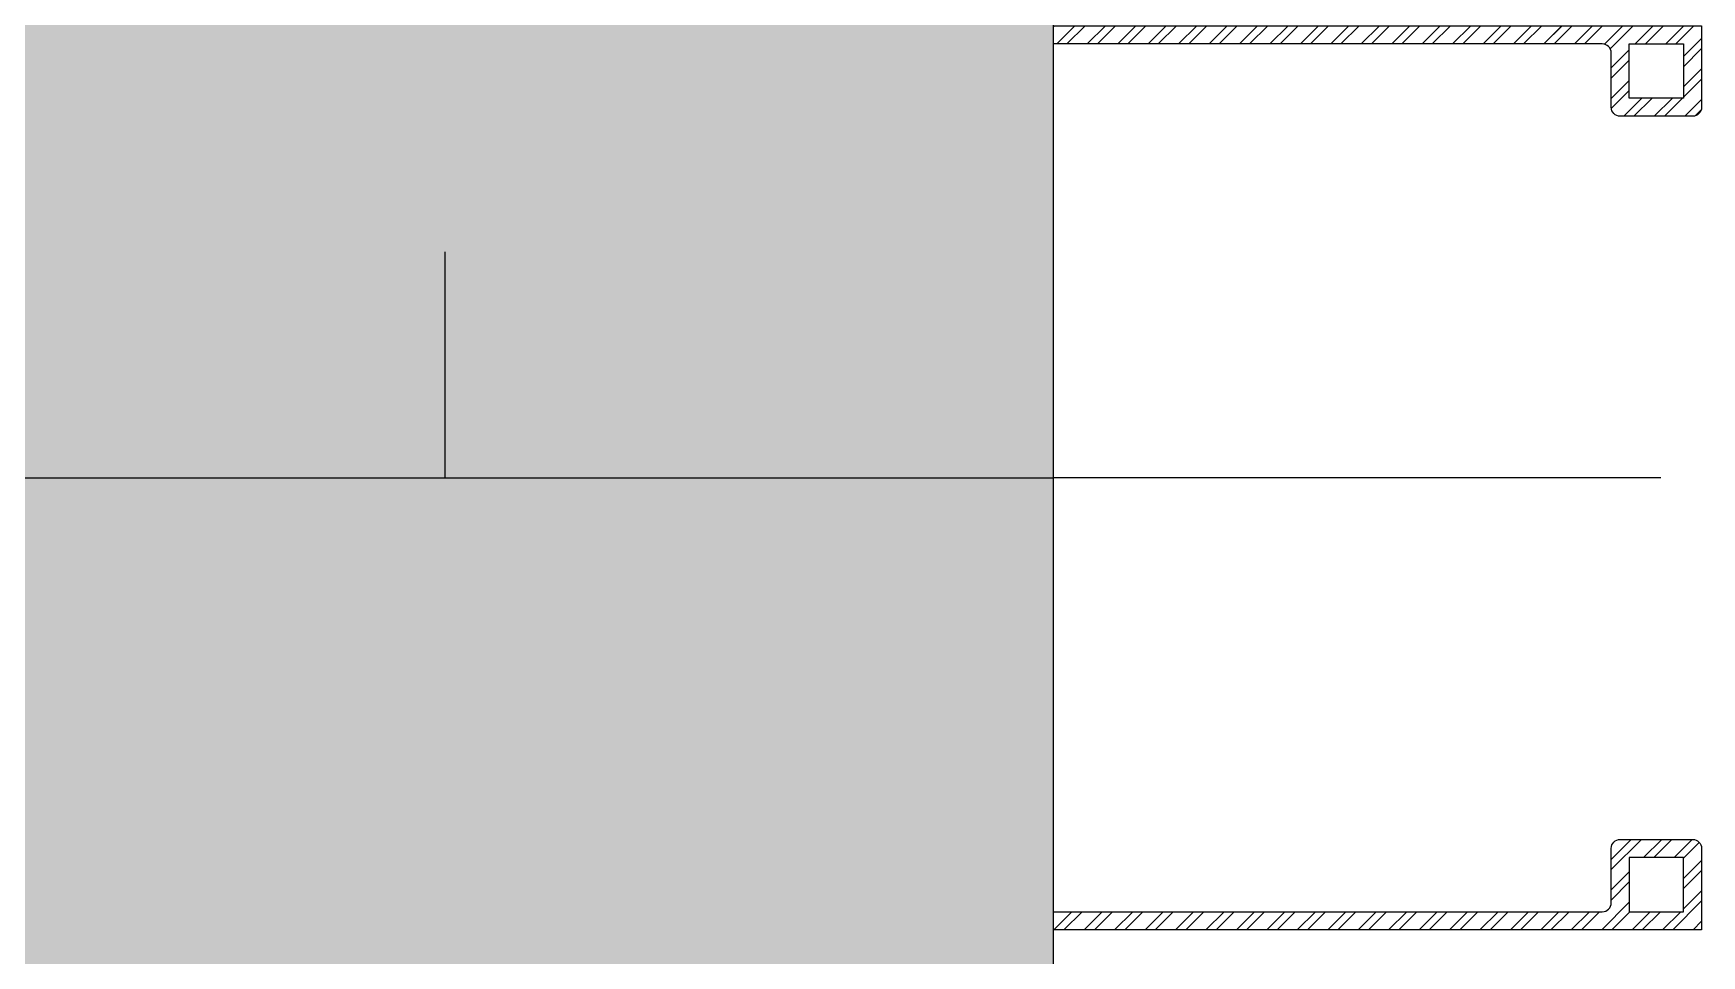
# Model space of a CAD drawing. Header units: millimetres. Extents: x -4391136 to -1798569, y -886572 to -291056.
# Drawn here: x -2446182.1 to -2445997.5, y -385968.7 to -385866.7 of the extents above; entities that cross this region are included whole.
import ezdxf

# ---------------------------------------------------------------- set-up
doc = ezdxf.new("R2010")
doc.units = ezdxf.units.MM
doc.set_wipeout_variables(frame=1)
doc.linetypes.add('CENTER', pattern=[50.800000000000004, 31.75, -6.35, 6.35, -6.35])
doc.linetypes.add('HIDDEN', pattern=[0.375, 0.25, -0.125])
for name, color, linetype in [('000 - STRUCTURE_STEEL_ACCESORIES_MAIN_COLOR_2', 7, 'Continuous'), ('000 - STRUCTURE_STEEL_ACCESORIES_WIPEOUT_', 7, 'Continuous'), ('010 - ASPG_ACCESSORIES_HATCH_', 7, 'Continuous'), ('010 - ASPG_ACCESSORIES_MAIN_COLOR_1', 7, 'Continuous'), ('010 - ASPG_ACCESSORIES_SUB_COLOR_1', 7, 'Continuous'), ('010 - ASPG_ACCESSORIES_SUB_COLOR_2', 7, 'Continuous'), ('010 - ASPG_ACCESSORIES_SYMBOL_', 7, 'Continuous'), ('010 - ASPG_ACCESSORIES_WIPEOUT_', 7, 'Continuous'), ('010 - ASPG_FASTERN_MAIN_COLOR_1', 7, 'Continuous'), ('010 - ASPG_FASTERN_SUB_COLOR_2', 7, 'Continuous'), ('010 - ASPG_FASTERN_SUB_COLOR_3', 7, 'Continuous'), ('010 - ASPG_FLASHING_HATCH_', 7, 'Continuous'), ('010 - ASPG_FLASHING_MAIN_COLOR_4', 7, 'Continuous'), ('010 - ASPG_FLASHING_WIPEOUT_', 7, 'Continuous'), ('010 - ASPG_FRAMING_CUT_COLOR_4', 7, 'Continuous'), ('010 - ASPG_FRAMING_HATCH_', 7, 'Continuous'), ('010 - ASPG_FRAMING_SUB_COLOR_2', 7, 'Continuous')]:
    doc.layers.add(name, color=color, linetype=linetype)
doc.layers.add('010 - ASPG_FASTERN_DEF_SUB', color=7, linetype='Continuous', plot=False)
doc.layers.add('010 - ASPG_FRAMING_DEF_SUB', color=7, linetype='Continuous', plot=False)
pattern_1 = [(270, (1257419.243240032, -520041.6224064054), (0.6549599250656583, -1.134423872092541), [0.7562825813950264, -1.512565162790053]), (29.99999999999978, (1257419.243240032, -520041.6224064054), (0.6549599293588203, 1.134423869613882), [0.7562825813950259, -1.512565162790052]), (329.9999999999998, (1257419.243240032, -520041.6224064054), (1.309919854424478, -2.478657937293614e-09), [-1.512565162790051, 0.7562825813950254])]
pattern_2 = [(314.9999999999999, (1257419.492862033, -520021.6224064054), (1.336931354494228, 1.336931354494224), []), (44.99999999999984, (1257419.492862033, -520021.6224064054), (-1.336931354494223, 1.336931354494228), [])]
pattern_3 = [(270, (1257419.442484036, -520043.9224064054), (0.6549599250656583, -1.134423872092541), [0.7562825813950264, -1.512565162790053]), (29.99999999999978, (1257419.442484036, -520043.9224064054), (0.6549599293588203, 1.134423869613882), [0.7562825813950259, -1.512565162790052]), (329.9999999999998, (1257419.442484036, -520043.9224064054), (1.309919854424478, -2.478657937293614e-09), [-1.512565162790051, 0.7562825813950254])]
pattern_4 = [(314.9999999999999, (1257419.192862035, -520023.9224064054), (1.336931354494228, 1.336931354494224), []), (44.99999999999984, (1257419.192862035, -520023.9224064054), (-1.336931354494223, 1.336931354494228), [])]
pattern_5 = [(45, (68845973.91123614, -106253.6340706302), (-4.041115254481119, 4.041115254481119), []), (45, (68845976.60531414, -106253.6340706302), (-4.041115254481119, 4.041115254481119), [])]
pattern_6 = [(0, (0, 0), (3.96875, 7.9375), [0, -7.9375])]

# ---------------------------------------------------------------- blocks, each defined once
blk = doc.blocks.new('*U3397')
at = {"layer": '010 - ASPG_FRAMING_HATCH_', "transparency": 33554585}
h = blk.add_hatch(dxfattribs=at)
h.set_pattern_fill('ANSI32', scale=0.25)
h.set_pattern_definition([(45, (0, 0), (-1.683798022700467, 1.683798022700467), []), (45, (1.1225325, 0), (-1.683798022700467, 1.683798022700467), [])])
edge = h.paths.add_edge_path()
edge.add_line((2.000000000009768, -50.0000000001819), (2.000000000009536, -75.00000000027285))
edge.add_line((2.000000000009536, -75.00000000027285), (-1.376676550535194e-14, -75.00000000027285))
edge.add_line((-1.377727649045784e-14, -75.00000000027285), (2.183725214694612e-13, -49.00000000020555))
edge.add_arc((0.9999999999907824, -49.00000000021976), 0.999999999990564, 89.99999999918577, 179.9999999991858, ccw=False)
edge.add_line((1.000000000004993, -48.00000000022919), (62.99999999987471, -48.00000000022955))
edge.add_arc((62.99999999988892, -47.00000000023898), 0.999999999990564, 269.9999999991858, 359.9999999991858)
edge.add_line((63.99999999987948, -47.00000000025319), (63.99999999987995, 47.00000000025248))
edge.add_arc((62.99999999988939, 47.00000000023827), 0.999999999990564, 8.142219984623432e-10, 90.00000000081424)
edge.add_line((62.99999999987518, 48.00000000022884), (1.000000000005464, 48.00000000022919))
edge.add_arc((0.9999999999912551, 49.00000000021976), 0.999999999990564, 180.0000000008142, 270.0000000008142, ccw=False)
edge.add_line((6.91122180303467e-13, 49.00000000020555), (9.232719782633861e-13, 75.00000000027285))
edge.add_line((9.232719782633861e-13, 75.00000000027285), (2.000000000010473, 75.00000000027285))
edge.add_line((2.000000000010473, 75.00000000027285), (2.000000000010241, 50.0000000001819))
edge.add_line((2.000000000010241, 50.0000000001819), (140.9999999998781, 50.00000000018107))
edge.add_line((140.9999999998781, 50.00000000018107), (140.9999999998781, 41.00000000016652))
edge.add_arc((139.9999999998876, 41.00000000018073), 0.999999999990564, 269.9999999991858, 359.9999999991858, ccw=False)
edge.add_line((139.9999999998734, 40.00000000019017), (131.999999999892, 40.00000000019029))
edge.add_arc((131.9999999998778, 41.00000000018085), 0.999999999990564, 180.0000000008142, 270.0000000008142, ccw=False)
edge.add_line((130.9999999998872, 41.00000000016664), (130.9999999998872, 47.00000000025214))
edge.add_arc((129.9999999998967, 47.00000000023793), 0.999999999990564, 8.142219984623432e-10, 90.00000000081424)
edge.add_line((129.9999999998824, 48.00000000022849), (66.99999999989429, 48.00000000022884))
edge.add_arc((66.99999999988007, 47.00000000023827), 0.999999999990564, 89.99999999918577, 179.9999999991858)
edge.add_line((65.99999999988951, 47.00000000025248), (65.99999999988903, -47.00000000025319))
edge.add_arc((66.99999999987959, -47.00000000023898), 0.999999999990564, 180.0000000008142, 270.0000000008142)
edge.add_line((66.9999999998938, -48.00000000022955), (129.9999999998819, -48.0000000002299))
edge.add_arc((129.9999999998961, -47.00000000023933), 0.999999999990564, 269.9999999991858, 359.9999999991858)
edge.add_line((130.9999999998867, -47.00000000025354), (130.9999999998868, -41.00000000357866))
edge.add_arc((131.9999999998773, -41.00000000359287), 0.999999999990564, 89.99999999918577, 179.9999999991858, ccw=False)
edge.add_line((131.9999999998915, -40.0000000036023), (139.9999999998729, -40.00000000360242))
edge.add_arc((139.9999999998871, -41.00000000359299), 0.999999999990564, 8.14225131762214e-10, 90.00000000081423, ccw=False)
edge.add_line((140.9999999998777, -41.00000000357878), (140.9999999998776, -50.00000000632181))
edge.add_line((140.9999999998776, -50.00000000632181), (2.000000000009777, -50.0000000001819))
h.paths.add_polyline_path([(138.9999999998686, 48.00000000022837), (138.9999999998686, 42.00000000355348), (132.9999999998968, 42.0000000035536), (132.9999999998968, 48.00000000022849)], flags=16)
h.paths.add_polyline_path([(138.999999999868, -48.00000000023002), (138.9999999998681, -42.00000000355513), (132.9999999998963, -42.00000000355501), (132.9999999998962, -48.00000000023001)], flags=16)
at = {"layer": '010 - ASPG_FRAMING_HATCH_'}
h = blk.add_hatch(dxfattribs=at)
h.set_pattern_fill('ANSI37', scale=0.5954980955866349, angle=-90.00000000000001)
h.set_pattern_definition(pattern_2)
edge = h.paths.add_edge_path()
edge.add_ellipse((57.77220869647454, 55.00000000111321), major_axis=(-3.509070088518285e-14, -4.999999999272404), ratio=0.6444816938462435, start_angle=0, end_angle=180)
edge.add_line((57.77220869647455, 60.00000000018189), (61.99999999977764, 60.00000000018189))
edge.add_arc((61.99999999977037, 60.30000000023573), 0.3000000000538421, -89.99999999861039, -1.389609784768862e-09)
edge.add_line((62.29999999982421, 60.30000000022845), (62.29999999982421, 61.00000000018188))
edge.add_line((62.29999999982421, 61.00000000018188), (61.79999999982421, 61.50000000041472))
edge.add_line((61.79999999982421, 61.50000000041472), (62.29999999982421, 62.00000000018188))
edge.add_line((62.29999999982421, 62.00000000018188), (61.79999999982421, 62.50000000041472))
edge.add_line((61.79999999982421, 62.50000000041472), (62.29999999982421, 63.00000000018188))
edge.add_line((62.29999999982421, 63.00000000018188), (61.79999999982421, 63.50000000018188))
edge.add_line((61.79999999982421, 63.50000000018188), (62.29999999982421, 64.00000000018188))
edge.add_line((62.29999999982421, 64.00000000018188), (62.29999999982421, 65.00000000018188))
edge.add_line((62.29999999982421, 65.00000000018188), (63.29999999970779, 65.00000000018188))
edge.add_line((63.29999999970779, 65.00000000018188), (63.79999999970779, 65.50000000018188))
edge.add_line((63.79999999970779, 65.50000000018188), (64.2999999997078, 65.00000000018188))
edge.add_line((64.2999999997078, 65.00000000018188), (64.7999999997078, 65.50000000018188))
edge.add_line((64.7999999997078, 65.50000000018188), (65.2999999997078, 65.00000000018188))
edge.add_line((65.2999999997078, 65.00000000018188), (65.7999999997078, 65.50000000018188))
edge.add_line((65.7999999997078, 65.50000000018188), (66.29999999982421, 65.00000000018188))
edge.add_line((66.29999999982421, 65.00000000018188), (66.99999999977764, 65.00000000018188))
edge.add_arc((66.99999999974126, 65.30000000014842), 0.2999999999665306, -89.99999999305199, 1.528565674358258e-08)
edge.add_line((67.2999999997078, 65.30000000022845), (67.30017822586116, 60.00000000018188))
edge.add_arc((77.20009572393145, 55.00000000088038), 11.09091368921486, 153.2037265686182, 206.7962734313818)
edge.add_line((67.30017822586116, 50.00000000157887), (57.77220869647455, 50.00000000157887))
h = blk.add_hatch(dxfattribs=at)
h.set_pattern_fill('ANSI37', scale=0.5954980955866349, angle=-90.00000000000001)
h.set_pattern_definition(pattern_4)
edge = h.paths.add_edge_path()
edge.add_ellipse((11.52796953010241, 55.00000000111323), major_axis=(-3.510345640540481e-14, -4.999999999272404), ratio=0.6444816938462435, start_angle=180, end_angle=360, ccw=False)
edge.add_line((11.52796953010241, 60.00000000018191), (2.00000000074399, 60.00000000018191))
edge.add_arc((-7.899917497165894, 55.00000000111323), 11.09091368915029, -26.79627343179601, 26.796273430967574, ccw=False)
edge.add_line((2.000000000715794, 50.00000000157889), (11.52796953007421, 50.00000000157889))
h = blk.add_hatch(dxfattribs=at)
h.set_pattern_fill('HONEY', scale=0.238199238234654, angle=-90.00000000000001)
h.set_pattern_definition(pattern_3)
edge = h.paths.add_edge_path()
edge.add_ellipse((11.7775915319535, 55.00000000111977), major_axis=(-3.509070088518285e-14, -4.999999999272404), ratio=0.6444816938462435, start_angle=0, end_angle=360, ccw=False)
h = blk.add_hatch(dxfattribs=at)
h.set_pattern_fill('HONEY', scale=0.238199238234654, angle=-90.00000000000001)
h.set_pattern_definition(pattern_1)
edge = h.paths.add_edge_path()
edge.add_ellipse((57.52258669462346, 55.00000000111321), major_axis=(-3.509070088518285e-14, -4.999999999272404), ratio=0.6444816938462435, start_angle=0, end_angle=360)
h = blk.add_hatch(dxfattribs=at)
h.set_pattern_fill('ANSI37', scale=0.5954980955866349, angle=-90.00000000000001)
h.set_pattern_definition(pattern_4)
edge = h.paths.add_edge_path()
edge.add_ellipse((11.52796953010241, -55.00000000111394), major_axis=(-3.510345640540481e-14, 4.999999999272404), ratio=0.6444816938462435, start_angle=0, end_angle=180)
edge.add_line((11.52796953010241, -60.00000000018262), (2.00000000074399, -60.00000000018262))
edge.add_arc((-7.899917497165894, -55.00000000111394), 11.09091368915029, 333.2037265690324, 386.796273431796)
edge.add_line((2.000000000715794, -50.0000000015796), (11.52796953007421, -50.0000000015796))
h = blk.add_hatch(dxfattribs=at)
h.set_pattern_fill('HONEY', scale=0.238199238234654, angle=-90.00000000000001)
h.set_pattern_definition(pattern_3)
edge = h.paths.add_edge_path()
edge.add_ellipse((11.7775915319535, -55.00000000112048), major_axis=(-3.509070088518285e-14, 4.999999999272404), ratio=0.6444816938462435, start_angle=0, end_angle=360)
h = blk.add_hatch(dxfattribs=at)
h.set_pattern_fill('HONEY', scale=0.238199238234654, angle=-90.00000000000001)
h.set_pattern_definition(pattern_1)
edge = h.paths.add_edge_path()
edge.add_ellipse((57.52258669462346, -55.00000000111392), major_axis=(-3.509070088518285e-14, 4.999999999272404), ratio=0.6444816938462435, start_angle=0, end_angle=360, ccw=False)
h = blk.add_hatch(dxfattribs=at)
h.set_pattern_fill('ANSI37', scale=0.5954980955866349, angle=-90.00000000000001)
h.set_pattern_definition(pattern_2)
edge = h.paths.add_edge_path()
edge.add_ellipse((57.77220869647454, -55.00000000111392), major_axis=(-3.509070088518285e-14, 4.999999999272404), ratio=0.6444816938462435, start_angle=180, end_angle=360, ccw=False)
edge.add_line((57.77220869647455, -60.0000000001826), (61.99999999977764, -60.0000000001826))
edge.add_arc((61.99999999977037, -60.30000000023644), 0.3000000000538421, 360.0000000013896, 449.9999999986104, ccw=False)
edge.add_line((62.29999999982421, -60.30000000022916), (62.29999999982421, -61.0000000001826))
edge.add_line((62.29999999982421, -61.0000000001826), (61.79999999982421, -61.50000000041543))
edge.add_line((61.79999999982421, -61.50000000041543), (62.29999999982421, -62.0000000001826))
edge.add_line((62.29999999982421, -62.0000000001826), (61.79999999982421, -62.50000000041543))
edge.add_line((61.79999999982421, -62.50000000041543), (62.29999999982421, -63.0000000001826))
edge.add_line((62.29999999982421, -63.0000000001826), (61.79999999982421, -63.5000000001826))
edge.add_line((61.79999999982421, -63.5000000001826), (62.29999999982421, -64.0000000001826))
edge.add_line((62.29999999982421, -64.0000000001826), (62.29999999982421, -65.0000000001826))
edge.add_line((62.29999999982421, -65.0000000001826), (63.29999999970779, -65.0000000001826))
edge.add_line((63.29999999970779, -65.0000000001826), (63.79999999970779, -65.5000000001826))
edge.add_line((63.79999999970779, -65.5000000001826), (64.2999999997078, -65.0000000001826))
edge.add_line((64.2999999997078, -65.0000000001826), (64.7999999997078, -65.5000000001826))
edge.add_line((64.7999999997078, -65.5000000001826), (65.2999999997078, -65.0000000001826))
edge.add_line((65.2999999997078, -65.0000000001826), (65.7999999997078, -65.5000000001826))
edge.add_line((65.7999999997078, -65.5000000001826), (66.29999999982421, -65.0000000001826))
edge.add_line((66.29999999982421, -65.0000000001826), (66.99999999977764, -65.0000000001826))
edge.add_arc((66.99999999974126, -65.30000000014913), 0.2999999999665306, 359.99999998471435, 449.999999993052, ccw=False)
edge.add_line((67.2999999997078, -65.30000000022916), (67.30017822586116, -60.0000000001826))
edge.add_arc((77.20009572393145, -55.00000000088109), 11.09091368921486, 153.2037265686182, 206.7962734313818, ccw=False)
edge.add_line((67.30017822586116, -50.00000000157958), (57.77220869647455, -50.00000000157958))
at = {"layer": '010 - ASPG_FASTERN_DEF_SUB', "color": 7}
blk.add_point((0, 0), dxfattribs=at)
at = {"layer": '010 - ASPG_FRAMING_CUT_COLOR_4', "color": 7}
blk.add_lwpolyline([(2.000000000009768, -50.0000000001819), (2.000000000009536, -75.00000000027285), (-1.377727649045784e-14, -75.00000000027285), (2.183725214694612e-13, -49.00000000020555, -0.414213562373095), (1.000000000004993, -48.00000000022919), (62.99999999987471, -48.00000000022955, 0.414213562373095), (63.99999999987948, -47.00000000025319), (63.99999999987995, 47.00000000025248, 0.414213562373095), (62.99999999987518, 48.00000000022884), (1.000000000005466, 48.00000000022919, -0.414213562373095), (6.91122180303467e-13, 49.00000000020555), (9.232719782633861e-13, 75.00000000027285), (2.000000000010473, 75.00000000027285), (2.000000000010241, 50.0000000001819), (140.9999999998781, 50.00000000018107), (140.9999999998781, 41.00000000016652, -0.414213562373095), (139.9999999998734, 40.00000000019017), (131.999999999892, 40.00000000019029, -0.414213562373095), (130.9999999998872, 41.00000000016664), (130.9999999998872, 47.00000000025214, 0.414213562373095), (129.9999999998824, 48.00000000022849), (66.99999999989429, 48.00000000022884, 0.414213562373095), (65.99999999988951, 47.00000000025248), (65.99999999988903, -47.00000000025319, 0.414213562373095), (66.9999999998938, -48.00000000022955), (129.9999999998819, -48.0000000002299, 0.414213562373095), (130.9999999998867, -47.00000000025354), (130.9999999998868, -41.00000000357866, -0.414213562373095), (131.9999999998915, -40.0000000036023), (139.9999999998729, -40.00000000360242, -0.414213562373095), (140.9999999998777, -41.00000000357878), (140.9999999998776, -50.00000000632181)], format="xyb", close=True, dxfattribs=at)
for points in [[(138.9999999998686, 48.00000000022837), (138.9999999998686, 42.00000000355348), (132.9999999998968, 42.0000000035536), (132.9999999998968, 48.00000000022849)], [(138.999999999868, -48.00000000023002), (138.9999999998681, -42.00000000355513), (132.9999999998963, -42.00000000355501), (132.9999999998962, -48.00000000023001)]]:
    blk.add_lwpolyline(points, close=True, dxfattribs=at)
at = {"layer": '010 - ASPG_FRAMING_DEF_SUB', "color": 7, "transparency": 33554508}
blk.add_line((136.4999999998283, 2.131628207280301e-14), (-4.500000000049795, 2.131628207280301e-14), dxfattribs=at)
at = {"layer": '010 - ASPG_FRAMING_DEF_SUB', "color": 7, "transparency": 33554457}
for points in [[(54.30017822586116, 50.00000000157887), (67.30017822586116, 50.00000000157887), (67.30017822586116, 65.50000000018188), (54.30017822586116, 65.50000000018188)], [(2.000000000715794, 50.00000000157889), (15.00000000071579, 50.00000000158543), (15.00000000071579, 60.00000000039217), (2.000000000715794, 60.00000000038563)], [(2.000000000715794, -50.0000000015796), (15.00000000071579, -50.00000000158614), (15.00000000071579, -60.00000000039288), (2.000000000715794, -60.00000000038634)], [(54.30017822586116, -50.00000000157958), (67.30017822586116, -50.00000000157958), (67.30017822586116, -65.5000000001826), (54.30017822586116, -65.5000000001826)]]:
    blk.add_lwpolyline(points, close=True, dxfattribs=at)
at = {"layer": '010 - ASPG_FRAMING_SUB_COLOR_2', "color": 7}
for points in [[(57.52258669462346, 50.00000000157888), (67.30017822586116, 50.00000000157887, -0.2381992382621886), (67.30017822586116, 60.00000000018188), (67.2999999997078, 65.30000000022845, -0.4142135624157165), (66.99999999977764, 65.00000000018188), (66.29999999982421, 65.00000000018188), (65.7999999997078, 65.50000000018188), (65.2999999997078, 65.00000000018188), (64.7999999997078, 65.50000000018188), (64.2999999997078, 65.00000000018188), (63.79999999970779, 65.50000000018188), (63.29999999970779, 65.00000000018188), (62.29999999982421, 65.00000000018188), (62.29999999982421, 64.00000000018188), (61.79999999982421, 63.50000000018188), (62.29999999982421, 63.00000000018188), (61.79999999982421, 62.50000000041472), (62.29999999982421, 62.00000000018188), (61.79999999982421, 61.50000000041472), (62.29999999982421, 61.00000000018188), (62.29999999982421, 60.30000000022845, -0.414213562358888), (61.99999999977764, 60.00000000018188), (57.52258669462346, 60.00000000018189)], [(11.77759153183708, 50.00000000158543), (2.000000000715794, 50.00000000157889, 0.2381992382621886), (2.000000000715796, 60.00000000018191), (11.77759153183708, 60.00000000018844)], [(11.77759153183708, -50.00000000158614), (2.000000000715794, -50.0000000015796, -0.2381992382621886), (2.000000000715796, -60.00000000018262), (11.77759153183708, -60.00000000018915)], [(57.52258669462346, -50.00000000157959), (67.30017822586116, -50.00000000157958, 0.2381992382621886), (67.30017822586116, -60.0000000001826), (67.2999999997078, -65.30000000022916, 0.4142135624157165), (66.99999999977764, -65.0000000001826), (66.29999999982421, -65.0000000001826), (65.7999999997078, -65.5000000001826), (65.2999999997078, -65.0000000001826), (64.7999999997078, -65.5000000001826), (64.2999999997078, -65.0000000001826), (63.79999999970779, -65.5000000001826), (63.29999999970779, -65.0000000001826), (62.29999999982421, -65.0000000001826), (62.29999999982421, -64.0000000001826), (61.79999999982421, -63.5000000001826), (62.29999999982421, -63.0000000001826), (61.79999999982421, -62.50000000041543), (62.29999999982421, -62.0000000001826), (61.79999999982421, -61.50000000041543), (62.29999999982421, -61.0000000001826), (62.29999999982421, -60.30000000022916, 0.414213562358888), (61.99999999977764, -60.0000000001826), (57.52258669462346, -60.0000000001826)]]:
    blk.add_lwpolyline(points, format="xyb", dxfattribs=at)
at = {"layer": '010 - ASPG_FRAMING_SUB_COLOR_2', "color": 7, "extrusion": (0, 0, -1)}
for centre, major_axis in [((11.7775915319535, 55.00000000111977), (-3.509070088518285e-14, -4.999999999272404)), ((57.52258669462346, -55.00000000111392), (-3.509070088518285e-14, 4.999999999272404))]:
    blk.add_ellipse(centre, major_axis=major_axis, ratio=0.6444816938462435, dxfattribs=at)
at = {"layer": '010 - ASPG_FRAMING_SUB_COLOR_2', "color": 7}
for centre, major_axis in [((57.52258669462346, 55.00000000111321), (-3.509070088518285e-14, -4.999999999272404)), ((11.7775915319535, -55.00000000112048), (-3.509070088518285e-14, 4.999999999272404))]:
    blk.add_ellipse(centre, major_axis=major_axis, ratio=0.6444816938462435, dxfattribs=at)
blk = doc.blocks.new('*U3050')
at = {"color": 7, "transparency": 33554559, "xscale": -1, "rotation": 270}
for p in [(0, 0), (1500, 1.546684558206834e-09)]:
    blk.add_blockref('*U3397', p, dxfattribs=at)
blk = doc.blocks.new('W-1-PP17-ENT2_REV00_20260528-225335_ASPG_UPPF')
at = {"color": 7, "xscale": -1, "zscale": -1, "rotation": 270}
blk.add_blockref('*U3050', (1018, -4204.999999999069), dxfattribs=at)
blk.add_blockref('*U3050', (1018, -2704.999999999069), dxfattribs=at)
blk = doc.blocks.new('*U1976')
at = {"layer": '010 - ASPG_ACCESSORIES_SUB_COLOR_2', "color": 7}
for p, q in [((-2.084999999999127, -1.547816335794778), (-2.084999999999127, 0)), ((2.084999999999013, -1.047816335789321), (2.084999999999127, 0)), ((-2.729999999999563, -1.899999999995998), (2.729999999999563, -1.399999999995998)), ((-2.729999999999563, -1.899999999995998), (-2.084999999999127, -1.547816335789321)), ((-2.084999999999127, -1.547816335789321), (2.084999999999127, -1.047816335789321)), ((-2.084999999999127, -2.252183664200857), (2.084999999999127, -1.752183664200857)), ((2.729999999999563, -1.399999999995998), (2.084999999999127, -1.047816335789321)), ((2.729999999999563, -1.399999999995998), (2.084999999999127, -1.752183664200857)), ((2.084999999999013, -2.847816335790412), (2.0849999999989, -1.752183664201084)), ((-2.729999999999563, -1.899999999995998), (-2.084999999999127, -2.252183664200857)), ((-2.729999999999563, -3.69999999999709), (2.729999999999563, -3.19999999999709)), ((-2.729999999999563, -3.69999999999709), (-2.084999999999127, -3.347816335790412)), ((-2.084999999999013, -3.347816335790412), (-2.084999999999127, -2.252183664206314)), ((-2.084999999999127, -3.347816335790412), (2.084999999999127, -2.847816335790412)), ((-2.084999999999127, -4.052183664201948), (2.084999999999127, -3.552183664201948)), ((2.729999999999563, -3.19999999999709), (2.084999999999127, -2.847816335790412)), ((2.729999999999563, -3.19999999999709), (2.084999999999127, -3.552183664201948)), ((2.084999999999241, -4.647816335791504), (2.084999999999241, -3.552183664201948)), ((-2.729999999999563, -3.69999999999709), (-2.084999999999127, -4.052183664201948)), ((-2.729999999999563, -5.499999999998181), (2.729999999999563, -4.999999999998181)), ((-2.729999999999563, -5.499999999998181), (2.729999999999563, -4.999999999998181)), ((-2.729999999999563, -5.499999999998181), (-2.084999999999127, -5.147816335791504)), ((-2.729999999999563, -5.499999999998181), (-2.084999999999127, -5.147816335791504)), ((-2.729999999999563, -5.499999999998181), (-2.084999999999127, -5.852183664203039)), ((-2.729999999999563, -5.499999999998181), (-2.084999999999127, -5.852183664203039)), ((-2.0849999999989, -5.147816335791504), (-2.084999999999013, -4.052183664201948)), ((-2.084999999999127, -5.147816335791504), (2.084999999999127, -4.647816335791504)), ((-2.084999999999127, -5.147816335791504), (2.084999999999127, -4.647816335791504)), ((-2.084999999999127, -5.852183664203039), (2.084999999999127, -5.352183664203039)), ((-2.084999999999127, -5.852183664203039), (2.084999999999127, -5.352183664203039)), ((2.729999999999563, -4.999999999998181), (2.084999999999127, -4.647816335791504)), ((2.729999999999563, -4.999999999998181), (2.084999999999127, -4.647816335791504)), ((2.729999999999563, -4.999999999998181), (2.084999999999127, -5.352183664203039)), ((2.729999999999563, -4.999999999998181), (2.084999999999127, -5.352183664203039)), ((2.084999999999127, -6.447816335792595), (2.084999999999127, -5.352183664203039)), ((2.084999999999127, -6.447816335792595), (2.084999999999241, -5.352183664203039)), ((-2.729999999999563, -7.299999999999272), (2.729999999999563, -6.799999999999272)), ((-2.729999999999563, -7.299999999999272), (-2.084999999999127, -6.947816335792595)), ((-2.729999999999563, -7.299999999999272), (-2.084999999999127, -7.652183664204131)), ((-2.084999999999127, -6.947816335792595), (-2.0849999999989, -5.852183664203039)), ((-2.084999999999127, -6.947816335792595), (-2.084999999999127, -5.852183664203039)), ((-2.084999999999127, -6.947816335792595), (2.084999999999127, -6.447816335792595)), ((-2.084999999999127, -7.652183664204131), (2.084999999999127, -7.152183664204131)), ((2.729999999999563, -6.799999999999272), (2.084999999999127, -6.447816335792595)), ((2.729999999999563, -6.799999999999272), (2.084999999999127, -7.152183664204131)), ((2.084999999999127, -8.247816335793686), (2.084999999999127, -7.152183664204131)), ((-2.729999999999563, -9.099999999998545), (-2.084999999999127, -8.747816335793686)), ((-2.729999999999563, -9.099999999998545), (-1.568355612604137, -8.982641209644498)), ((-2.729999999999563, -9.099999999998545), (-2.084999999999127, -9.452183664205222)), ((-2.084999999999127, -8.747816335793686), (-2.084999999999127, -7.652183664204131)), ((-2.084999999999127, -8.747816335793686), (-1.064489079482883, -8.605286877620529)), ((0.4333070988686814, -8.43729858455481), (2.084999999999127, -8.247816335793686)), ((0.7141825614198751, -8.775605983184505), (2.729999999999563, -8.599999999998545)), ((0.7141825614198751, -9.102437496409038), (2.084999999999127, -8.952183664205222)), ((2.729999999999563, -8.599999999998545), (2.084999999999127, -8.247816335793686)), ((2.729999999999563, -8.599999999998545), (2.084999999999127, -8.952183664205222)), ((2.084999999999127, -10.04781633579296), (2.084999999999127, -8.952183664205222)), ((-2.729999999999563, -10.89999999999964), (-2.084999999999127, -10.54781633579296)), ((-2.729999999999563, -10.89999999999964), (-1.844567201240352, -10.81054635710279)), ((-2.729999999999563, -10.89999999999964), (-2.084999999999127, -11.25218366420449)), ((-2.084999999999127, -9.452183664205222), (-1.629698446698967, -9.388594061787444)), ((-2.084999999999127, -10.54781633579296), (-2.084999999999127, -9.452183664205222)), ((-2.084999999999127, -10.54781633579296), (-1.798826981090315, -10.50784803706301)), ((0.7141825614198751, -10.20507654483481), (2.084999999999127, -10.04781633579296)), ((0.7141825614198751, -10.57560598318378), (2.729999999999563, -10.39999999999964)), ((0.7141825614198751, -10.90243749640831), (2.084999999999127, -10.75218366420449)), ((2.729999999999563, -10.39999999999964), (2.084999999999127, -10.04781633579296)), ((2.729999999999563, -10.39999999999964), (2.084999999999127, -10.75218366420449)), ((2.084999999999127, -10.75218366420449), (2.084999999999127, -15.59999999999854)), ((-2.084999999999127, -11.25218366420449), (-1.907557413303948, -11.22740118002912)), ((-2.084999999999127, -12.40167565273805), (-2.084999999999127, -11.25218366420449)), ((-2.084999999999127, -12.40167565273805), (-2.084999999999127, -15.59999999999854)), ((0, -17.19999999999891), (-2.084999999999127, -15.59999999999854)), ((0, -17.19999999999891), (2.084999999999127, -15.59999999999854))]:
    blk.add_line(p, q, dxfattribs=at)
blk.add_lwpolyline([(0, -17.19999999999891), (0.7141825614198751, -11.45704931750151), (0.7141825614198751, -8.736688384093213, 0.4176573264866609), (0.4106596181591158, -8.436709070021607, 0.07099332720072511), (-1.529698998669119, -8.726820576112004), (-2.084999999999127, -12.40167565273805)], format="xyb", dxfattribs=at)
at = {"layer": '010 - ASPG_ACCESSORIES_SYMBOL_', "color": 7, "linetype": 'CENTER'}
blk.add_line((0, 6.142561988594025), (0, -18.19999999999891), dxfattribs=at)
at = {"layer": '010 - ASPG_FASTERN_MAIN_COLOR_1', "color": 7}
for p, q in [((-4.170000000000073, 5.049999999999272), (-4.170000000000073, 1.200000000000728)), ((3.127500000000509, 5.450000000000728), (-3.127500000000509, 5.450000000000728)), ((-2.084999999999127, 5.049999999999272), (-2.084999999999127, 1.200000000000728)), ((2.084999999999127, 5.049999999999272), (2.084999999999127, 1.200000000000728)), ((4.170000000000073, 5.049999999999272), (4.170000000000073, 1.200000000000728)), ((-5.5, 0.5499999999992724), (-5.5, 0)), ((5.5, 0), (-5.5, 0)), ((-5.200000000000728, 0.8500000000003638), (-4.170000000000073, 1.200000000000728)), ((5.200000000000728, 0.8500000000003638), (-5.200000000000728, 0.8500000000003638)), ((4.170000000000073, 1.200000000000728), (-4.170000000000073, 1.200000000000728)), ((-2.57630675031578, 0.8500000000003638), (-2.084999999999127, 1.200000000000728)), ((2.44630675031658, 0.8500000000003638), (2.084999999999127, 1.200000000000728)), ((5.200000000000728, 0.8500000000003638), (4.170000000000073, 1.200000000000728)), ((5.5, 0.5499999999992724), (5.5, 0))]:
    blk.add_line(p, q, dxfattribs=at)
for centre, radius, start, end in [((-3.127500000000509, 3.891492187500262), 1.55850781249987, 48.01707852331997, 131.98292147668), ((0, -0.1840312499989523), 5.634031249999114, 68.2799117114248, 111.7200882885752), ((3.127500000000509, 3.891492187500262), 1.558507812499965, 48.01707852331997, 131.98292147668), ((-5.200000000000728, 0.5499999999992724), 0.3, 90, 180), ((5.200000000000728, 0.5499999999992724), 0.3, 0, 90)]:
    blk.add_arc(centre, radius, start, end, dxfattribs=at)
blk = doc.blocks.new('G$C7D677D58')
at = {"layer": '010 - ASPG_FASTERN_MAIN_COLOR_1'}
h = blk.add_hatch(dxfattribs=at)
h.set_pattern_fill('ANSI35', scale=0.02, angle=280.6768409131589, style=0)
h.set_pattern_definition([(145.6768409131589, (67.45353497568851, -13.09426057516771), (0.00281929956869494, 0.00412935224241727), []), (145.6768409131589, (67.45006064978782, -13.09491560150343), (0.00281929956869494, 0.00412935224241727), [0.006249999999999968, -0.001249999999999992, 0, -0.001249999999999992])])
h.paths.add_polyline_path([(0.02989179726182556, 0.01545000000078289), (0.02447319464567954, 0.01545000000078289), (0.02447319464567954, 0.0005500000004303729), (0.02989179726182556, 0.0005500000004303729)])
at = {"layer": '010 - ASPG_FASTERN_DEF_SUB', "color": 7, "ltscale": 0.1}
blk.add_line((0.03829179726176335, 0.007999999999924512), (0, 0.007999999999924512, -2.806346833239134e-06), dxfattribs=at)
at = {"layer": '010 - ASPG_FASTERN_MAIN_COLOR_1', "color": 7}
for p, q in [((0.01247319464710017, 0.01492820323028354, -2.806346833239134e-06), (0.007673194646940829, 0.01492820323028354, -2.806346833239134e-06)), ((0.01327319464712673, 0, -2.806346833239134e-06), (0.01327319464712673, 0.01599999999996271, -2.806346833239134e-06)), ((0.01327319464712673, 0.01599999999996271, -2.806346833239134e-06), (0.01447319464705288, 0.01599999999996271, -2.806346833239134e-06)), ((0.01447319464705288, 0.01599999999996271, -2.806346833239134e-06), (0.01447319464705288, 0, -2.806346833239134e-06)), ((0.02989179726182556, 0), (0.02989179726182556, 0.01599999999996271)), ((0.02989179726182556, 0.01599999999996271), (0.03109179726175171, 0.01599999999996271)), ((0.03109179726175171, 0.01599999999996271), (0.03109179726175171, 0)), ((0.03109179726175171, 0.001071796769679167), (0.03109179726175171, 0.01492820323028354)), ((0.03589179726191105, 0.01492820323028354), (0.03109179726175171, 0.01492820323028354)), ((0.006873194647141645, 0.002803847577297347, -2.806346833239134e-06), (0.006873194647141645, 0.01319615242266536, -2.806346833239134e-06)), ((0.01327319464712673, 0.002803847577297347, -2.806346833239134e-06), (0.01327319464712673, 0.01319615242266536, -2.806346833239134e-06)), ((0.03669179726193761, 0.002803847577297347), (0.03669179726193761, 0.01319615242266536)), ((0.002400000000079672, 0.01199999999994361, -2.806346833239134e-06), (0.001600000000053114, 0.01119999999991705, -2.806346833239134e-06)), ((0.001600000000053114, 0.00479999999993197, -2.806346833239134e-06), (0.001600000000053114, 0.01119999999991705, -2.806346833239134e-06)), ((0.006873194647141645, 0.01119999999991705, -2.806346833239134e-06), (0.001600000000053114, 0.01119999999991705, -2.806346833239134e-06)), ((0.006873194647141645, 0.01199999999994361, -2.806346833239134e-06), (0.002400000000079672, 0.01199999999994361, -2.806346833239134e-06)), ((0.01247319464710017, 0.01146410161504718, -2.806346833239134e-06), (0.007673194646940829, 0.01146410161504718, -2.806346833239134e-06)), ((0.03589179726191105, 0.01146410161504718), (0.03109179726175171, 0.01146410161504718)), ((0.006873194647141645, 0.00479999999993197, -2.806346833239134e-06), (0.001600000000053114, 0.00479999999993197, -2.806346833239134e-06)), ((0.002400000000079672, 0.003999999999905413, -2.806346833239134e-06), (0.001600000000053114, 0.00479999999993197, -2.806346833239134e-06)), ((0.006873194647141645, 0.003999999999905413, -2.806346833239134e-06), (0.002400000000079672, 0.003999999999905413, -2.806346833239134e-06)), ((0.01247319464710017, 0.00453589838480184, -2.806346833239134e-06), (0.007673194646940829, 0.00453589838480184, -2.806346833239134e-06)), ((0.03589179726191105, 0.00453589838480184), (0.03109179726175171, 0.00453589838480184)), ((0.01247319464710017, 0.001071796769679167, -2.806346833239134e-06), (0.007673194646940829, 0.001071796769679167, -2.806346833239134e-06)), ((0.01447319464705288, 0, -2.806346833239134e-06), (0.01327319464712673, 0, -2.806346833239134e-06)), ((0.03109179726175171, 0), (0.02989179726182556, 0)), ((0.03589179726191105, 0.001071796769679167), (0.03109179726175171, 0.001071796769679167))]:
    blk.add_line(p, q, dxfattribs=at)
at = {"layer": '010 - ASPG_FASTERN_MAIN_COLOR_1', "color": 7, "elevation": -2.806346833239134e-06}
for points in [[(0.007673194646940829, 0.01492820323028354, 0.4618802153516978), (0.007673194646940829, 0.01146410161504718, 0.2309401076757868), (0.007673194646940829, 0.00453589838480184, 0.461880215351701), (0.007673194646940829, 0.001071796769679167)], [(0.01247319464710017, 0.01492820323028354, -0.4618802153516978), (0.01247319464710017, 0.01146410161504718, -0.2309401076757868), (0.01247319464710017, 0.00453589838480184, -0.461880215351701), (0.01247319464710017, 0.001071796769679167)], [(0.03589179726191105, 0.01492820323028354, -0.4618802153516978), (0.03589179726191105, 0.01146410161504718, -0.2309401076757868), (0.03589179726191105, 0.00453589838480184, -0.4618802153517009), (0.03589179726191105, 0.001071796769679167)]]:
    blk.add_lwpolyline(points, format="xyb", dxfattribs=at)
at = {"layer": '010 - ASPG_FASTERN_MAIN_COLOR_1', "color": 7}
blk.add_lwpolyline([(0.02989179726182556, 0.01545000000078289), (0.02447319464567954, 0.01545000000078289), (0.02447319464567954, 0.0005500000004303729), (0.02989179726182556, 0.0005500000004303729)], close=True, dxfattribs=at)
at = {"layer": '010 - ASPG_FASTERN_SUB_COLOR_2', "color": 7, "linetype": 'HIDDEN'}
for p, q in [((0.02989179726182556, 0.01199999999994361), (0.01447319464705288, 0.01199999999994361, -2.806346833239134e-06)), ((0.02989179726182556, 0.01119999999991705), (0.01447319464705288, 0.01119999999991705, -2.806346833239134e-06)), ((0.02989179726182556, 0.00479999999993197), (0.01447319464705288, 0.00479999999993197, -2.806346833239134e-06)), ((0.02989179726182556, 0.003999999999905413), (0.01447319464705288, 0.003999999999905413, -2.806346833239134e-06))]:
    blk.add_line(p, q, dxfattribs=at)
blk = doc.blocks.new('010 - ASPG_ACCESSORIES_BRACKET_FOR_FRAME_TYPE-1_CUT-VIEW')
at = {"color": 7}
blk.add_wipeout([(4.656612873077393e-10, 25.00000000008731), (4.656612873077393e-10, 1.8189894035458565e-12), (40, 1.8189894035458565e-12), (40, 3.000000000153044), (3.0000000003213074, 3.000000000153044), (3.0000000003213074, 25.00000000008731)], dxfattribs=at).dxf.layer = '010 - ASPG_ACCESSORIES_WIPEOUT_'
at = {"layer": '010 - ASPG_ACCESSORIES_HATCH_'}
h = blk.add_hatch(dxfattribs=at)
h.set_pattern_fill('ANSI32', scale=0.03)
h.set_pattern_definition(pattern_5)
h.paths.add_polyline_path([(1.452183664310724, 16.08500000019558), (1.100000000093132, 16.73000000005413), (0.7478163363412023, 16.08500000019558), (4.656612873077393e-10, 16.08500000019558), (4.656612873077393e-10, 25.00000000008731), (3.000000000465661, 25.00000000008731), (2.9848025678657, 16.08500000019558)])
h = blk.add_hatch(dxfattribs=at)
h.set_pattern_fill('ANSI32', scale=0.03)
h.set_pattern_definition(pattern_5)
h.paths.add_polyline_path([(4.656612873077393e-10, 0), (4.656612873077393e-10, 11.78062006374239), (0.1825785292312503, 11.91500000003725), (1.247816335875541, 11.91500000003725), (1.600000000558794, 11.27000000019325), (1.952183664776385, 11.91500000003725), (3.000000000465661, 11.9150000000518), (3.000000000465661, 3.000000000160071), (19.70000000018626, 3.000000000043656), (19.70000000018626, 1.164153218269348e-10)])
h = blk.add_hatch(dxfattribs=at)
h.set_pattern_fill('ANSI32', scale=0.03)
h.set_pattern_definition(pattern_5)
h.paths.add_polyline_path([(28.70000000018626, 1.164153218269348e-10), (28.70000000018626, 3.000000000043656), (40, 3.000000000160071), (40, 0)])
at = {"layer": '010 - ASPG_ACCESSORIES_MAIN_COLOR_1', "color": 7}
blk.add_lwpolyline([(4.656612873077393e-10, 25.00000000008731), (4.656612873077393e-10, 0), (40, 0), (40, 3.000000000160071), (3.000000000465661, 3.000000000160071), (3.000000000465661, 25.00000000008731)], close=True, dxfattribs=at)
at = {"layer": '010 - ASPG_ACCESSORIES_SUB_COLOR_1', "color": 7}
for points in [[(1.452183664310724, 16.08500000019558), (1.100000000093132, 16.73000000005413), (0.7478163363412023, 16.08500000019558), (4.656612873077393e-10, 16.08500000019558), (4.656612873077393e-10, 25.00000000008731), (3.000000000465661, 25.00000000008731), (2.9848025678657, 16.08500000019558)], [(4.656612873077393e-10, 0), (4.656612873077393e-10, 11.78062006374239), (0.1825785292312503, 11.91500000003725), (1.247816335875541, 11.91500000003725), (1.600000000558794, 11.27000000019325), (1.952183664776385, 11.91500000003725), (3.000000000465661, 11.9150000000518), (3.000000000465661, 3.000000000160071), (19.70000000018626, 3.000000000043656), (19.70000000018626, 1.164153218269348e-10)], [(28.70000000018626, 1.164153218269348e-10), (28.70000000018626, 3.000000000043656), (40, 3.000000000160071), (40, 0)]]:
    blk.add_lwpolyline(points, close=True, dxfattribs=at)
blk = doc.blocks.new('G$CF155826C')
at = {"layer": '010 - ASPG_FASTERN_DEF_SUB', "color": 7, "ltscale": 0.1}
blk.add_line((0, 0.007999999999924512), (0.03829179726176335, 0.007999999999924512, -2.806346833239134e-06), dxfattribs=at)
at = {"layer": '010 - ASPG_FASTERN_MAIN_COLOR_1', "color": 7}
for p, q in [((0.002399999999852298, 0.01492820323028354), (0.007200000000011642, 0.01492820323028354)), ((0.007200000000011642, 0.01599999999996271), (0.007200000000011642, 0)), ((0.00839999999993779, 0.01599999999996271), (0.007200000000011642, 0.01599999999996271)), ((0.007200000000011642, 0.001071796769679167), (0.007200000000011642, 0.01492820323028354)), ((0.00839999999993779, 0), (0.00839999999993779, 0.01599999999996271)), ((0.02381860261471047, 0.01599999999996271, -2.806346833239134e-06), (0.02381860261471047, 0, -2.806346833239134e-06)), ((0.02501860261463662, 0.01599999999996271, -2.806346833239134e-06), (0.02381860261471047, 0.01599999999996271, -2.806346833239134e-06)), ((0.02501860261463662, 0, -2.806346833239134e-06), (0.02501860261463662, 0.01599999999996271, -2.806346833239134e-06)), ((0.02581860261466318, 0.01492820323028354, -2.806346833239134e-06), (0.03061860261482252, 0.01492820323028354, -2.806346833239134e-06)), ((0.001599999999825741, 0.002803847577297347), (0.001599999999825741, 0.01319615242266536)), ((0.02501860261463662, 0.002803847577297347, -2.806346833239134e-06), (0.02501860261463662, 0.01319615242266536, -2.806346833239134e-06)), ((0.0314186026146217, 0.002803847577297347, -2.806346833239134e-06), (0.0314186026146217, 0.01319615242266536, -2.806346833239134e-06)), ((0.002399999999852298, 0.01146410161504718), (0.007200000000011642, 0.01146410161504718)), ((0.02581860261466318, 0.01146410161504718, -2.806346833239134e-06), (0.03061860261482252, 0.01146410161504718, -2.806346833239134e-06)), ((0.0314186026146217, 0.01199999999994361, -2.806346833239134e-06), (0.03589179726168368, 0.01199999999994361, -2.806346833239134e-06)), ((0.0314186026146217, 0.01119999999991705, -2.806346833239134e-06), (0.03669179726171024, 0.01119999999991705, -2.806346833239134e-06)), ((0.03589179726168368, 0.01199999999994361, -2.806346833239134e-06), (0.03669179726171024, 0.01119999999991705, -2.806346833239134e-06)), ((0.03669179726171024, 0.00479999999993197, -2.806346833239134e-06), (0.03669179726171024, 0.01119999999991705, -2.806346833239134e-06)), ((0.002399999999852298, 0.00453589838480184), (0.007200000000011642, 0.00453589838480184)), ((0.02581860261466318, 0.00453589838480184, -2.806346833239134e-06), (0.03061860261482252, 0.00453589838480184, -2.806346833239134e-06)), ((0.0314186026146217, 0.00479999999993197, -2.806346833239134e-06), (0.03669179726171024, 0.00479999999993197, -2.806346833239134e-06)), ((0.0314186026146217, 0.003999999999905413, -2.806346833239134e-06), (0.03589179726168368, 0.003999999999905413, -2.806346833239134e-06)), ((0.03589179726168368, 0.003999999999905413, -2.806346833239134e-06), (0.03669179726171024, 0.00479999999993197, -2.806346833239134e-06)), ((0.002399999999852298, 0.001071796769679167), (0.007200000000011642, 0.001071796769679167)), ((0.007200000000011642, 0), (0.00839999999993779, 0)), ((0.02381860261471047, 0, -2.806346833239134e-06), (0.02501860261463662, 0, -2.806346833239134e-06)), ((0.02581860261466318, 0.001071796769679167, -2.806346833239134e-06), (0.03061860261482252, 0.001071796769679167, -2.806346833239134e-06))]:
    blk.add_line(p, q, dxfattribs=at)
at = {"layer": '010 - ASPG_FASTERN_MAIN_COLOR_1', "color": 7, "elevation": -2.806346833239134e-06}
for points in [[(0.002399999999852298, 0.01492820323028354, 0.4618802153516978), (0.002399999999852298, 0.01146410161504718, 0.2309401076757868), (0.002399999999852298, 0.00453589838480184, 0.4618802153517009), (0.002399999999852298, 0.001071796769679167)], [(0.02581860261466318, 0.01492820323028354, 0.4618802153516978), (0.02581860261466318, 0.01146410161504718, 0.2309401076757868), (0.02581860261466318, 0.00453589838480184, 0.461880215351701), (0.02581860261466318, 0.001071796769679167)], [(0.03061860261482252, 0.01492820323028354, -0.4618802153516978), (0.03061860261482252, 0.01146410161504718, -0.2309401076757868), (0.03061860261482252, 0.00453589838480184, -0.461880215351701), (0.03061860261482252, 0.001071796769679167)]]:
    blk.add_lwpolyline(points, format="xyb", dxfattribs=at)
at = {"layer": '010 - ASPG_FASTERN_SUB_COLOR_3', "color": 7, "linetype": 'HIDDEN'}
for p, q in [((0.00839999999993779, 0.01199999999994361), (0.02381860261471047, 0.01199999999994361, -2.806346833239134e-06)), ((0.00839999999993779, 0.01119999999991705), (0.02381860261471047, 0.01119999999991705, -2.806346833239134e-06)), ((0.00839999999993779, 0.00479999999993197), (0.02381860261471047, 0.00479999999993197, -2.806346833239134e-06)), ((0.00839999999993779, 0.003999999999905413), (0.02381860261471047, 0.003999999999905413, -2.806346833239134e-06))]:
    blk.add_line(p, q, dxfattribs=at)
blk = doc.blocks.new('*U3068')
at = {"color": 7, "xscale": -1, "rotation": 270}
blk.add_blockref('*U1976', (3, -19.00000000013097), dxfattribs=at)
at = {"color": 7}
blk.add_wipeout([(44.99999999913143, 45.000000000000014), (44.99999999913143, -4.365445980596145e-10), (0, -4.365528644255086e-10), (0, -4.999999999999999), (49.999999999126885, -4.999999999999989), (49.999999999126885, 45.000000000000014)], dxfattribs=at).dxf.layer = '000 - STRUCTURE_STEEL_ACCESORIES_WIPEOUT_'
at = {"layer": '010 - ASPG_ACCESSORIES_HATCH_'}
h = blk.add_hatch(dxfattribs=at)
h.set_pattern_fill('ANSI32', scale=0.03, angle=-90.00000000000001)
h.set_pattern_definition([(315, (-106132.4892735402, -14494268.67851865), (1.01027881362028, 1.01027881362028), []), (315, (-106132.4892735402, -14494269.35203815), (1.01027881362028, 1.01027881362028), [])])
h.paths.add_polyline_path([(44.99999999912689, 45), (44.99999999912689, 2.541092379414365e-22), (0, 0), (0, -5), (49.99999999912689, -5), (49.99999999912689, 45)])
at = {"layer": '000 - STRUCTURE_STEEL_ACCESORIES_MAIN_COLOR_2', "color": 7}
blk.add_lwpolyline([(44.99999999912689, 45), (44.99999999912689, 2.541092379414365e-22), (0, 0), (0, -5), (49.99999999912689, -5), (49.99999999912689, 45)], close=True, dxfattribs=at)
at = {"color": 7, "xscale": -1000, "yscale": 1000, "zscale": 1000}
for name, p, rotation in [('G$CF155826C', (36.59999999918909, 30.49999999998136), 180), ('G$C7D677D58', (32.1999999997206, 16.47319464554312, 0.001403173416619567), 90)]:
    blk.add_blockref(name, p, dxfattribs=dict(at, rotation=rotation))
at = {"color": 7, "xscale": -1, "rotation": 180}
blk.add_blockref('010 - ASPG_ACCESSORIES_BRACKET_FOR_FRAME_TYPE-1_CUT-VIEW', (-4.656612873077393e-10, -5), dxfattribs=at)
blk = doc.blocks.new('*U3064')
at = {"color": 7}
blk.add_wipeout([(0, 69.29999999994743), (2999.9999999997635, 69.29999999976098), (2999.9999999999964, -52.00000000018372), (0, -51.99999999999818)], dxfattribs=at).dxf.layer = '010 - ASPG_FLASHING_WIPEOUT_'
at = {"layer": '010 - ASPG_FLASHING_HATCH_'}
h = blk.add_hatch(dxfattribs=at)
h.set_pattern_fill('DOTS', scale=0.1)
h.set_pattern_definition(pattern_6)
h.paths.add_polyline_path([(-2.8421709430404e-14, 69.29999999999998), (2999.999999999942, 69.29999999981372), (3000.000000000175, -52.00000000018628), (3.155443620884047e-30, -52.00000000000001)])
at = {"layer": '010 - ASPG_FLASHING_MAIN_COLOR_4', "color": 7}
blk.add_lwpolyline([(-2.8421709430404e-14, 69.29999999999998), (2999.999999999942, 69.29999999981372), (3000.000000000175, -52.00000000018628), (3.155443620884047e-30, -52.00000000000001)], close=True, dxfattribs=at)
blk = doc.blocks.new('*U3470')
at = {"color": 7}
blk.add_wipeout([(0, 69.29999999994743), (2622.2999999956082, 69.29999999978463), (2500.9999999958404, -52.00000000016098), (0, -51.99999999999818)], dxfattribs=at).dxf.layer = '010 - ASPG_FLASHING_WIPEOUT_'
at = {"layer": '010 - ASPG_FLASHING_HATCH_'}
h = blk.add_hatch(dxfattribs=at)
h.set_pattern_fill('DOTS', scale=0.1)
h.set_pattern_definition(pattern_6)
h.paths.add_polyline_path([(-2.8421709430404e-14, 69.29999999999998), (2622.299999995787, 69.29999999983718), (2500.99999999602, -52.00000000016281), (3.155443620884047e-30, -52.00000000000001)])
at = {"layer": '010 - ASPG_FLASHING_MAIN_COLOR_4', "color": 7}
blk.add_lwpolyline([(-2.8421709430404e-14, 69.29999999999998), (2622.299999995787, 69.29999999983718), (2500.99999999602, -52.00000000016281), (3.155443620884047e-30, -52.00000000000001)], close=True, dxfattribs=at)
at = {"layer": 'Defpoints', "color": 7}
for p in [(3.552713678800501e-15, 2), (3.185319639056294e-15, 2)]:
    blk.add_line(p, (25, 2), dxfattribs=at)

msp = doc.modelspace()

# ---------------------------------------------------------------- block references
at = {"color": 7}
msp.add_blockref('W-1-PP17-ENT2_REV00_20260528-225335_ASPG_UPPF', (-2447156.514610203, -383210.8748381315), dxfattribs=at)

# ---------------------------------------------------------------- next in the draw order: block references
at = {"color": 7, "rotation": 180}
msp.add_blockref('*U3068', (-2446136.514610203, -385840.8748381303), dxfattribs=at)
at = {"color": 7, "yscale": -1, "rotation": 180}
msp.add_blockref('*U3068', (-2446136.514610203, -385990.8748381309), dxfattribs=at)

# ---------------------------------------------------------------- next in the draw order: block references
at = {"color": 7, "xscale": -1, "rotation": 270}
msp.add_blockref('*U3064', (-2446138.514610203, -388915.8748381306), dxfattribs=at)

# ---------------------------------------------------------------- next in the draw order: block references
msp.add_blockref('*U3470', (-2446138.514610203, -385915.8748381306), dxfattribs=at)

doc.saveas('drawing.dxf')
